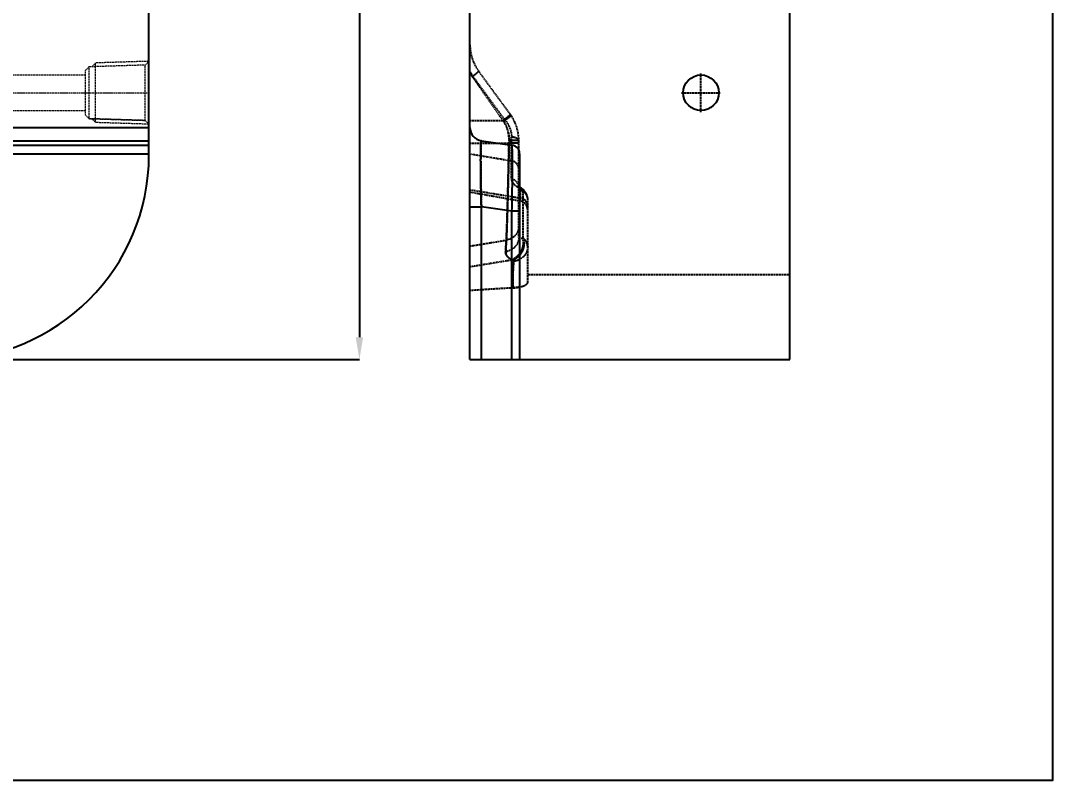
# Model space of a CAD drawing. Header units: millimetres. Extents: x 2461 to 3142, y 1660 to 2165.
# Drawn here: x 2909.4 to 3141.6, y 1659.7 to 1830.6 of the extents above; entities that cross this region are included whole.
import ezdxf

# ---------------------------------------------------------------- set-up
doc = ezdxf.new("R2010")
doc.units = ezdxf.units.MM
doc.linetypes.add('CENTER', pattern=[0.6, 0.375, -0.075, 0.075, -0.075])
doc.linetypes.add('HIDDEN', pattern=[0.2, 0.1, -0.1])
doc.layers.add('cool', color=153, linetype='HIDDEN', lineweight=9)
doc.layers.add('DEFAULT_2', color=8, linetype='HIDDEN')
doc.styles.get("Standard").update_dxf_attribs({"font": 'arial.ttf'})
doc.dimstyles.new('mold', dxfattribs={"dimtxt": 8, "dimasz": 5, "dimexe": 0, "dimexo": 0, "dimgap": 0, "dimtad": 1, "dimzin": 1, "dimtxsty": 'Standard', "dimcen": 0, "dimclrd": 4, "dimclre": 4, "dimclrt": 6, "dimazin": 0, "dimtfac": 1, "dimtofl": 0, "dimtmove": 0, "dimatfit": 3, "dimfxl": 0, "dimarcsym": 0})

# ---------------------------------------------------------------- blocks, each defined once
blk = doc.blocks.new('cool_jt_f12')
at = {"layer": 'cool', "ltscale": 0.3}
for p, q in [((0, 7.0785), (0.856, 6.2225)), ((0, 7.0785), (12, 6.7035)), ((0.856, 6.2225), (0.856, -6.2225)), ((13.5, 5.827375), (0.856, 6.2225)), ((0.856, 6.2225), (13.5, 5.827375)), ((12, 6.7035), (12.856, 5.8475)), ((12, 6.7035), (12, -6.7035)), ((14.327375, 5), (13.5, 5.827375)), ((13.5, -5.827375), (13.5, 5.827375)), ((14.327375, -5), (14.327375, 5)), ((0.856, -6.2225), (0, -7.0785)), ((0, -7.0785), (12, -6.7035)), ((0.856, -6.2225), (13.5, -5.827375)), ((12, -6.7035), (12.856, -5.8475)), ((13.5, -5.827375), (14.327375, -5))]:
    blk.add_line(p, q, dxfattribs=at)
blk = doc.blocks.new('124')
at = {"layer": 'cool', "ltscale": 0.932966}
for p, q in [((10.14, -1344.71), (401.48, -1344.71)), ((10.14, -1352.71), (401.48, -1352.71))]:
    blk.add_line(p, q, dxfattribs=at)
at = {"layer": 'cool', "color": 1, "linetype": 'CENTER', "ltscale": 0.621977}
blk.add_line((-4.19, -1348.71), (415.81, -1348.71), dxfattribs=at)
at = {"layer": 'cool', "ltscale": 0.932966, "rotation": 180}
blk.add_blockref('cool_jt_f12', (415.81, -1348.71), dxfattribs=at)
blk = doc.blocks.new('*D103')
at = {"color": 4, "lineweight": -2, "transparency": 16777216}
for p, q in [((2879.23, 2104.35), (2985.64, 2104.35)), ((2985.64, 2099.35), (2985.64, 1759.35)), ((2870.39, 1754.35), (2985.64, 1754.35))]:
    blk.add_line(p, q, dxfattribs=at)
at = {"color": 4, "transparency": 16777216}
for points in [[(2984.8, 2099.35), (2986.47, 2099.35), (2985.64, 2104.35)], [(2984.8, 1759.35), (2986.47, 1759.35), (2985.64, 1754.35)]]:
    blk.add_solid(points, dxfattribs=at)
at = {"layer": 'Defpoints', "color": 0, "transparency": 16777216}
for p in [(2879.23, 2104.35), (2870.39, 1754.35), (2985.64, 1754.35)]:
    blk.add_point(p, dxfattribs=at)
at = {"color": 6, "transparency": 16777216, "insert": (2980.83, 1960.05), "char_height": 8, "attachment_point": 5, "rotation": 90}
blk.add_mtext('350,00', dxfattribs=at)

msp = doc.modelspace()

# ---------------------------------------------------------------- linework, layer by layer
at = {"color": 7, "linetype": 'Continuous'}
for p, q in [((3010.503, 1754.352), (3010.503, 2104.352)), ((3082.488, 1754.352), (3082.488, 2104.352)), ((2938.279, 1800.352), (2938.279, 2058.352)), ((2903.922, 1806.533), (2938.279, 1806.533)), ((2903.922, 1803.563), (2938.279, 1803.563)), ((2904.889, 1802.596), (2938.279, 1802.596)), ((3013.086, 1803.563), (3019.962, 1802.596)), ((2904.889, 1800.616), (2938.279, 1800.616)), ((3021.684, 1800.616), (3021.684, 1754.352)), ((3010.503, 1788.709), (3013.086, 1788.709)), ((3019.962, 1787.742), (3013.086, 1788.709)), ((3013.086, 1754.352), (3013.086, 1788.709)), ((3021.684, 1787.742), (3019.962, 1787.742)), ((3019.962, 1754.352), (3019.962, 1787.742)), ((3010.503, 1754.352), (3082.488, 1754.352))]:
    msp.add_line(p, q, dxfattribs=at)
at = {"color": 1, "linetype": 'CENTER', "ltscale": 0.248791}
for p, q in [((3062.488, 1809.952), (3062.488, 1818.752)), ((3058.088, 1814.352), (3066.888, 1814.352))]:
    msp.add_line(p, q, dxfattribs=at)
msp.add_lwpolyline([(2460.853, 2164.858), (3141.558, 2164.858), (3141.558, 1659.665), (2460.853, 1659.665)], close=True)
msp.add_circle((3062.488, 1814.352), 4)
at = {"color": 7, "linetype": 'Continuous'}
for centre, radius, start, end in [((3013.503, 1806.533), 3, 180, 262), ((3019.684, 1800.616), 2, 0, 82), ((2892.279, 1800.352), 46, 270, 0)]:
    msp.add_arc(centre, radius, start, end, dxfattribs=at)
for points, knots in [([(3013.086, 1788.709), (3013.06, 1789.677), (3013.013, 1791.578), (3012.961, 1794.339), (3012.928, 1796.885), (3012.917, 1798.825), (3012.92, 1800.194), (3012.928, 1801.059), (3012.941, 1801.803), (3012.959, 1802.418), (3012.982, 1802.902), (3013.006, 1803.244), (3013.037, 1803.451), (3013.058, 1803.538), (3013.078, 1803.564), (3013.086, 1803.563)], [0, 0, 0, 0, 0.1953783, 0.3835484, 0.5570618, 0.7089899, 0.7748995, 0.8332009, 0.8833574, 0.9248803, 0.9574362, 0.9807724, 0.9947831, 0.9983683, 1, 1, 1, 1]), ([(3019.962, 1787.742), (3019.98, 1788.708), (3020.011, 1790.603), (3020.046, 1793.355), (3020.068, 1795.891), (3020.075, 1797.825), (3020.073, 1799.19), (3020.068, 1800.055), (3020.059, 1800.8), (3020.047, 1801.42), (3020.032, 1801.908), (3020.016, 1802.232), (3020.001, 1802.42), (3019.99, 1802.513), (3019.98, 1802.562), (3019.97, 1802.595), (3019.962, 1802.596)], [0, 0, 0, 0, 0.1949827, 0.3826025, 0.5554894, 0.7070102, 0.7728482, 0.8312032, 0.8815211, 0.9233495, 0.9563119, 0.9801384, 0.9885632, 0.9946552, 0.998428, 1, 1, 1, 1])]:
    msp.add_open_spline(points, degree=3, knots=knots, dxfattribs=at)
at = {"layer": 'DEFAULT_2', "color": 8, "linetype": 'HIDDEN'}
for p, q in [((3018.302, 1808.349), (3011.174, 1818.069)), ((3019.567, 1809.532), (3012.439, 1819.252)), ((3010.503, 1808.127), (3018.459, 1808.127)), ((3019.851, 1794.907), (3019.851, 1804.383)), ((3010.503, 1803.037), (3019.291, 1803.037)), ((3019.26, 1801.489), (3019.282, 1802.61)), ((3019.282, 1802.61), (3019.284, 1802.691)), ((3019.284, 1802.691), (3019.291, 1803.037)), ((3019.291, 1803.037), (3019.299, 1803.424)), ((3021.503, 1781.861), (3021.503, 1803.618)), ((3010.503, 1800.61), (3019.851, 1799.061)), ((3010.503, 1792.555), (3021.851, 1790.675)), ((3021.45, 1793.36), (3021.503, 1793.054)), ((3021.46, 1793.334), (3021.503, 1793.053)), ((3021.503, 1793.056), (3021.503, 1793.053)), ((3021.851, 1789.951), (3021.851, 1792.352)), ((3021.988, 1792.948), (3021.983, 1792.951)), ((3021.851, 1789.951), (3010.503, 1791.952)), ((3022.503, 1781.612), (3022.503, 1792.13)), ((3023.503, 1771.649), (3023.503, 1790.502)), ((3010.503, 1779.857), (3018.692, 1781.196)), ((3010.503, 1775.241), (3019.916, 1776.779)), ((3082.488, 1773.382), (3023.503, 1773.382))]:
    msp.add_line(p, q, dxfattribs=at)
for points in [[(3021.5, 1793.328), (3021.444, 1793.389), (3021.451, 1793.364)], [(3021.517, 1793.311), (3021.454, 1793.378), (3021.45, 1793.36)], [(3021.982, 1792.952), (3021.739, 1793.122), (3021.5, 1793.328)], [(3021.983, 1792.951), (3021.765, 1793.102), (3021.517, 1793.311)], [(3023.503, 1790.499), (3023.498, 1790.668), (3023.264, 1791.566), (3022.672, 1792.401), (3021.988, 1792.948)], [(3023.503, 1790.499), (3023.495, 1790.704), (3023.239, 1791.618), (3022.608, 1792.464), (3021.989, 1792.947)]]:
    msp.add_lwpolyline(points, dxfattribs=at)
for centre, radius, start, end in [((3020.503, 1825.166), 10, 180, 216.25384), ((3020.86, 1825.172), 12.011, 210.42975, 216.25115), ((3020.979, 1824.949), 12.127, 210.25164, 215.15396), ((3020.928, 1824.916), 12.067, 210.23932, 215.16626), ((3001.142, 1831.607), 16.867, 306.03136, 306.32562), ((1904.554, 1037.794), 1353.895, 34.675064, 35.186714), ((1940.582, 1062.956), 1309.951, 34.666482, 35.195297), ((3001.337, 1831.342), 16.539, 306.32428, 306.86508), ((3000.349, 1832.385), 17.947, 307.09393, 307.46782), ((3011.503, 1803.618), 10, 0, 36.25384), ((3011.85, 1803.618), 8.001, 34.30601, 36.25377), ((3296.577, 1797.204), 277.348, 178.6749, 178.7951), ((3089.756, 1801.888), 70.473, 178.59308, 178.75075), ((1229.436, 1837.11), 1790.178, 358.506311, 358.859843), ((3019.802, 1790.865), 2.679, 55.05131, 57.26476), ((3020.036, 1791.198), 2.272, 51.41247, 55.09159), ((3020.294, 1791.521), 1.859, 47.95404, 51.40317), ((3021.378, 1791.944), 1.179, 74.42178, 83.17191), ((3021.503, 1787.981), 2, 0, 80), ((3018.355, 1784.392), 3.172, 317.8548, 319.26093), ((3122.952, 59.883), 1713.656, 93.437618, 93.762419)]:
    msp.add_arc(centre, radius, start, end, dxfattribs=at)
for points, knots in [([(3012.439, 1819.252), (3012.451, 1819.236), (3012.436, 1819.171), (3012.328, 1819.022), (3012.06, 1818.752), (3011.618, 1818.381), (3011.262, 1818.11), (3011.064, 1817.966)], [0, 0, 0, 0, 0.0303784, 0.0888376, 0.2991787, 0.6156478, 1, 1, 1, 1]), ([(3012.439, 1819.252), (3012.449, 1819.239), (3012.429, 1819.181), (3012.371, 1819.105), (3012.264, 1818.985), (3012.043, 1818.772), (3011.676, 1818.458), (3011.353, 1818.205), (3011.174, 1818.069)], [0, 0, 0, 0, 0.0278809, 0.0856268, 0.1756504, 0.2962606, 0.6145337, 1, 1, 1, 1]), ([(3019.567, 1809.532), (3019.581, 1809.513), (3019.568, 1809.436), (3019.444, 1809.261), (3019.137, 1808.951), (3018.627, 1808.526), (3018.215, 1808.218), (3017.986, 1808.054)], [0, 0, 0, 0, 0.0316293, 0.0904643, 0.3006137, 0.6164316, 1, 1, 1, 1]), ([(3018.661, 1808.561), (3018.608, 1808.519), (3018.387, 1808.346), (3018.161, 1808.179), (3017.986, 1808.054)], [0, 0, 0, 0, 0.2384845, 1, 1, 1, 1]), ([(3019.567, 1809.532), (3019.577, 1809.519), (3019.557, 1809.461), (3019.499, 1809.385), (3019.392, 1809.265), (3019.171, 1809.052), (3018.804, 1808.738), (3018.481, 1808.485), (3018.302, 1808.349)], [0, 0, 0, 0, 0.0278809, 0.0856268, 0.1756504, 0.2962606, 0.6145337, 1, 1, 1, 1]), ([(3019.764, 1809.254), (3019.773, 1809.241), (3019.749, 1809.185), (3019.689, 1809.113), (3019.578, 1808.999), (3019.349, 1808.796), (3018.973, 1808.497), (3018.642, 1808.256), (3018.459, 1808.127)], [0, 0, 0, 0, 0.0272065, 0.0846752, 0.1745898, 0.2952024, 0.6137827, 1, 1, 1, 1]), ([(3019.764, 1809.254), (3019.777, 1809.234), (3019.719, 1809.145), (3019.615, 1809.035), (3019.412, 1808.85), (3019.254, 1808.721), (3019.162, 1808.649)], [0, 0, 0, 0, 0.0846492, 0.2824217, 0.5926756, 1, 1, 1, 1]), ([(3017.986, 1808.054), (3018.43, 1807.413), (3019.117, 1805.977), (3019.323, 1804.4), (3019.304, 1803.618)], [0, 0, 0, 0, 0.4993323, 1, 1, 1, 1]), ([(3019.304, 1803.618), (3019.323, 1804.4), (3019.117, 1805.977), (3018.43, 1807.413), (3017.986, 1808.054)], [0, 0, 0, 0, 0.5006655, 1, 1, 1, 1]), ([(3018.459, 1808.127), (3018.896, 1807.597), (3019.6, 1806.409), (3019.851, 1805.047), (3019.851, 1804.383)], [0, 0, 0, 0, 0.5084846, 1, 1, 1, 1]), ([(3021.503, 1803.618), (3021.503, 1803.846), (3021.06, 1804.146), (3020.482, 1804.308), (3020.07, 1804.368), (3019.851, 1804.383)], [0, 0, 0, 0, 0.3594445, 0.6539439, 1, 1, 1, 1]), ([(3020.698, 1804.241), (3020.633, 1804.259), (3020.355, 1804.329), (3020.07, 1804.368), (3019.851, 1804.383)], [0, 0, 0, 0, 0.2340706, 1, 1, 1, 1]), ([(3021.503, 1803.618), (3021.503, 1803.648), (3021.481, 1803.788), (3021.376, 1803.9), (3021.291, 1803.967)], [0, 0, 0, 0, 0.2173449, 1, 1, 1, 1]), ([(3013.086, 1803.563), (3013.078, 1803.564), (3013.058, 1803.538), (3013.037, 1803.451), (3013.006, 1803.244), (3012.982, 1802.902), (3012.959, 1802.418), (3012.941, 1801.803), (3012.928, 1801.06), (3012.92, 1800.196), (3012.917, 1798.827), (3012.928, 1796.887), (3012.961, 1794.34), (3013.013, 1791.579), (3013.06, 1789.677), (3013.086, 1788.709)], [0, 0, 0, 0, 0.0016309, 0.0052134, 0.0192163, 0.0425397, 0.0750713, 0.1165809, 0.1667144, 0.2250014, 0.290898, 0.442815, 0.6163365, 0.8045814, 1, 1, 1, 1]), ([(3019.291, 1803.037), (3019.204, 1798.651), (3019.073, 1792.552), (3018.86, 1785.272), (3018.754, 1782.377), (3018.692, 1781.196)], [0, 0, 0, 0, 0.6022811, 0.8375374, 1, 1, 1, 1]), ([(3021.503, 1803.037), (3021.503, 1803.033), (3021.483, 1803.03), (3021.458, 1803.026), (3021.404, 1803.023), (3021.3, 1803.018), (3021.121, 1803.015), (3020.856, 1803.014), (3020.529, 1803.016), (3020.001, 1803.022), (3019.582, 1803.03), (3019.291, 1803.037)], [0, 0, 0, 0, 0.0051491, 0.0190815, 0.0419592, 0.0736916, 0.162858, 0.2836914, 0.4326718, 0.6053825, 1, 1, 1, 1]), ([(3020.877, 1803.014), (3020.767, 1803.014), (3020.238, 1803.017), (3019.71, 1803.027), (3019.291, 1803.037)], [0, 0, 0, 0, 0.2079846, 1, 1, 1, 1]), ([(3021.503, 1803.618), (3021.503, 1803.614), (3021.483, 1803.611), (3021.458, 1803.607), (3021.405, 1803.603), (3021.301, 1803.598), (3021.123, 1803.595), (3020.86, 1803.594), (3020.535, 1803.595), (3020.01, 1803.602), (3019.593, 1803.611), (3019.304, 1803.618)], [0, 0, 0, 0, 0.0052449, 0.0192036, 0.0420909, 0.0738253, 0.1629831, 0.2837992, 0.432757, 0.6054415, 1, 1, 1, 1]), ([(3020.88, 1803.594), (3020.771, 1803.594), (3020.246, 1803.597), (3019.72, 1803.608), (3019.304, 1803.618)], [0, 0, 0, 0, 0.2079844, 1, 1, 1, 1]), ([(3021.503, 1803.618), (3021.503, 1803.614), (3021.484, 1803.611), (3021.458, 1803.607), (3021.405, 1803.603), (3021.301, 1803.598), (3021.123, 1803.595), (3020.969, 1803.594), (3020.88, 1803.594)], [0, 0, 0, 0, 0.0185229, 0.0677177, 0.1483641, 0.2601795, 0.5743188, 1, 1, 1, 1]), ([(3021.503, 1797.21), (3021.503, 1797.428), (3021.419, 1797.871), (3020.946, 1798.641), (3020.294, 1798.987), (3019.851, 1799.061)], [0, 0, 0, 0, 0.2453727, 0.4942788, 1, 1, 1, 1]), ([(3021.503, 1793.056), (3021.503, 1793.488), (3021.149, 1794.394), (3020.294, 1794.833), (3019.851, 1794.907)], [0, 0, 0, 0, 0.4900801, 1, 1, 1, 1]), ([(3019.851, 1794.907), (3019.851, 1794.593), (3020.106, 1794.081), (3020.656, 1793.534), (3021.036, 1793.257), (3021.251, 1793.119)], [0, 0, 0, 0, 0.4017245, 0.672535, 1, 1, 1, 1]), ([(3021.982, 1792.952), (3021.93, 1792.985), (3021.705, 1793.102), (3021.441, 1793.135), (3021.251, 1793.119)], [0, 0, 0, 0, 0.2434748, 1, 1, 1, 1]), ([(3021.251, 1793.119), (3021.418, 1793.011), (3021.688, 1792.81), (3021.851, 1792.487), (3021.851, 1792.352)], [0, 0, 0, 0, 0.5972768, 1, 1, 1, 1]), ([(3022.503, 1792.13), (3022.35, 1792.209), (3022.083, 1792.362), (3021.719, 1792.632), (3021.505, 1792.892), (3021.503, 1793.053)], [0, 0, 0, 0, 0.3695445, 0.6523809, 1, 1, 1, 1]), ([(3021.503, 1793.053), (3021.504, 1793.026), (3021.523, 1792.895), (3021.605, 1792.782), (3021.675, 1792.705)], [0, 0, 0, 0, 0.2067822, 1, 1, 1, 1]), ([(3021.69, 1792.742), (3021.679, 1792.756), (3021.632, 1792.812), (3021.58, 1792.864), (3021.539, 1792.901)], [0, 0, 0, 0, 0.2349305, 1, 1, 1, 1]), ([(3023.503, 1790.502), (3023.503, 1790.933), (3023.149, 1791.84), (3022.294, 1792.279), (3021.851, 1792.352)], [0, 0, 0, 0, 0.4900801, 1, 1, 1, 1]), ([(3022.503, 1792.13), (3022.471, 1792.298), (3022.357, 1792.616), (3022.121, 1792.862), (3021.988, 1792.948)], [0, 0, 0, 0, 0.5195311, 1, 1, 1, 1]), ([(3018.692, 1781.196), (3018.757, 1782.449), (3018.869, 1785.532), (3018.958, 1788.616), (3019.006, 1790.446)], [0, 0, 0, 0, 0.4067504, 1, 1, 1, 1]), ([(3023.503, 1788.824), (3023.503, 1789.042), (3023.419, 1789.485), (3022.946, 1790.255), (3022.294, 1790.601), (3021.851, 1790.675)], [0, 0, 0, 0, 0.2453727, 0.4942788, 1, 1, 1, 1]), ([(3023.503, 1790.502), (3023.503, 1790.791), (3023.273, 1791.444), (3022.792, 1791.908), (3022.503, 1792.13)], [0, 0, 0, 0, 0.4424066, 1, 1, 1, 1]), ([(3023.383, 1789.466), (3023.303, 1789.673), (3023.062, 1790.062), (3022.702, 1790.344), (3022.503, 1790.451)], [0, 0, 0, 0, 0.4947148, 1, 1, 1, 1]), ([(3021.503, 1784.302), (3021.503, 1783.934), (3021.362, 1783.184), (3020.752, 1782.212), (3019.826, 1781.5), (3019.077, 1781.255), (3018.692, 1781.196)], [0, 0, 0, 0, 0.2435973, 0.4902908, 0.7425, 1, 1, 1, 1]), ([(3021.503, 1781.861), (3021.503, 1781.473), (3021.354, 1780.684), (3020.711, 1779.66), (3019.736, 1778.91), (3018.946, 1778.651), (3018.54, 1778.587)], [0, 0, 0, 0, 0.2432877, 0.4899304, 0.7422916, 1, 1, 1, 1]), ([(3020.707, 1782.264), (3020.451, 1781.981), (3019.826, 1781.499), (3019.077, 1781.255), (3018.692, 1781.196)], [0, 0, 0, 0, 0.49481, 1, 1, 1, 1]), ([(3022.344, 1781.617), (3022.601, 1780.688), (3022.333, 1778.593), (3020.812, 1777.12), (3019.916, 1776.779)], [0, 0, 0, 0, 0.5012106, 1, 1, 1, 1]), ([(3022.503, 1781.612), (3022.801, 1780.687), (3022.608, 1778.556), (3021.09, 1777.042), (3020.19, 1776.69)], [0, 0, 0, 0, 0.5014596, 1, 1, 1, 1]), ([(3021.503, 1781.861), (3021.503, 1781.766), (3021.729, 1781.657), (3022.008, 1781.627), (3022.224, 1781.617), (3022.344, 1781.617)], [0, 0, 0, 0, 0.3125971, 0.6053123, 1, 1, 1, 1]), ([(3021.681, 1781.691), (3021.634, 1781.707), (3021.55, 1781.74), (3021.503, 1781.825), (3021.503, 1781.861)], [0, 0, 0, 0, 0.5841919, 1, 1, 1, 1]), ([(3022.344, 1781.617), (3022.369, 1781.526), (3022.456, 1781.153), (3022.482, 1780.766), (3022.471, 1780.478)], [0, 0, 0, 0, 0.2455256, 1, 1, 1, 1]), ([(3022.503, 1781.612), (3022.801, 1781.376), (3023.307, 1780.825), (3023.503, 1780.09), (3023.503, 1779.745)], [0, 0, 0, 0, 0.5237015, 1, 1, 1, 1]), ([(3022.503, 1781.612), (3022.532, 1781.521), (3022.635, 1781.148), (3022.677, 1780.758), (3022.675, 1780.465)], [0, 0, 0, 0, 0.2459674, 1, 1, 1, 1]), ([(3023.503, 1779.745), (3023.503, 1780.09), (3023.307, 1780.825), (3022.801, 1781.376), (3022.503, 1781.612)], [0, 0, 0, 0, 0.4762666, 1, 1, 1, 1]), ([(3018.54, 1778.587), (3018.532, 1778.413), (3018.581, 1778.05), (3018.861, 1777.552), (3019.319, 1777.117), (3019.703, 1776.887), (3019.916, 1776.779)], [0, 0, 0, 0, 0.218016, 0.444877, 0.7012955, 1, 1, 1, 1]), ([(3019.916, 1776.779), (3019.703, 1776.887), (3019.319, 1777.117), (3018.86, 1777.552), (3018.58, 1778.05), (3018.532, 1778.413), (3018.54, 1778.587)], [0, 0, 0, 0, 0.2987691, 0.5551856, 0.7820035, 1, 1, 1, 1]), ([(3023.503, 1779.745), (3023.503, 1779.344), (3023.347, 1778.529), (3022.668, 1777.48), (3021.639, 1776.73), (3020.812, 1776.488), (3020.388, 1776.435)], [0, 0, 0, 0, 0.2431981, 0.488728, 0.7406935, 1, 1, 1, 1]), ([(3022.471, 1780.478), (3022.463, 1780.277), (3022.369, 1779.47), (3022.039, 1778.693), (3021.688, 1778.194)], [0, 0, 0, 0, 0.2478244, 1, 1, 1, 1]), ([(3023.503, 1779.745), (3023.503, 1779.16), (3023.157, 1777.95), (3022.223, 1777.119), (3021.691, 1776.84)], [0, 0, 0, 0, 0.493419, 1, 1, 1, 1]), ([(3021.688, 1778.194), (3021.574, 1778.033), (3021.095, 1777.44), (3020.444, 1776.98), (3019.916, 1776.779)], [0, 0, 0, 0, 0.2588667, 1, 1, 1, 1]), ([(3020.388, 1776.435), (3020.315, 1776.068), (3020.225, 1775.23), (3020.157, 1773.235), (3020.187, 1771.612), (3020.199, 1770.456)], [0, 0, 0, 0, 0.1876713, 0.4207903, 1, 1, 1, 1]), ([(3020.199, 1770.456), (3020.187, 1771.612), (3020.158, 1773.235), (3020.226, 1775.23), (3020.316, 1776.068), (3020.388, 1776.435)], [0, 0, 0, 0, 0.5792483, 0.8123727, 1, 1, 1, 1]), ([(3021.713, 1777.819), (3021.609, 1777.692), (3021.178, 1777.225), (3020.63, 1776.863), (3020.19, 1776.69)], [0, 0, 0, 0, 0.2574105, 1, 1, 1, 1]), ([(3020.19, 1776.69), (3020.25, 1776.667), (3020.361, 1776.613), (3020.398, 1776.486), (3020.388, 1776.435)], [0, 0, 0, 0, 0.5541583, 1, 1, 1, 1]), ([(3020.388, 1776.435), (3020.398, 1776.486), (3020.361, 1776.613), (3020.25, 1776.667), (3020.19, 1776.69)], [0, 0, 0, 0, 0.4457873, 1, 1, 1, 1]), ([(3020.199, 1770.456), (3020.637, 1770.482), (3021.44, 1770.578), (3022.366, 1770.809), (3022.949, 1771.062), (3023.293, 1771.267), (3023.503, 1771.499), (3023.503, 1771.649)], [0, 0, 0, 0, 0.3603293, 0.6620928, 0.7816143, 0.8770698, 1, 1, 1, 1]), ([(3021.706, 1770.657), (3021.589, 1770.632), (3021.091, 1770.535), (3020.586, 1770.479), (3020.199, 1770.456)], [0, 0, 0, 0, 0.2355824, 1, 1, 1, 1])]:
    msp.add_open_spline(points, degree=3, knots=knots, dxfattribs=at)
for points in [[(3021.519, 1793.115), (3021.43, 1793.125), (3021.34, 1793.126), (3021.251, 1793.119)], [(3021.503, 1793.056), (3021.503, 1793.346), (3021.427, 1793.643), (3021.291, 1793.899)], [(3021.983, 1792.952), (3021.894, 1793.008), (3021.796, 1793.051), (3021.695, 1793.08)], [(3022.698, 1792.009), (3022.448, 1792.183), (3022.151, 1792.303), (3021.851, 1792.352)], [(3022.503, 1790.451), (3022.301, 1790.561), (3022.077, 1790.637), (3021.851, 1790.675)], [(3022.503, 1792.13), (3022.595, 1792.059), (3022.684, 1791.985), (3022.769, 1791.906)], [(3023.503, 1788.824), (3023.503, 1789.042), (3023.461, 1789.263), (3023.383, 1789.466)], [(3018.692, 1781.196), (3018.639, 1780.326), (3018.581, 1779.457), (3018.54, 1778.587)], [(3018.54, 1778.587), (3018.582, 1779.457), (3018.639, 1780.326), (3018.692, 1781.196)], [(3022.344, 1781.617), (3022.397, 1781.617), (3022.45, 1781.606), (3022.503, 1781.612)], [(3022.492, 1779.276), (3022.332, 1778.749), (3022.063, 1778.245), (3021.713, 1777.819)], [(3022.675, 1780.465), (3022.674, 1780.064), (3022.61, 1779.66), (3022.492, 1779.276)], [(3019.916, 1776.779), (3020.005, 1776.744), (3020.102, 1776.73), (3020.19, 1776.69)], [(3020.19, 1776.69), (3020.101, 1776.727), (3020.006, 1776.747), (3019.916, 1776.779)], [(3021.691, 1776.84), (3021.288, 1776.629), (3020.839, 1776.492), (3020.388, 1776.435)]]:
    msp.add_open_spline(points, degree=3, dxfattribs=at)

# ---------------------------------------------------------------- block references
msp.add_blockref('124', (2522.467, 3163.061))

# ---------------------------------------------------------------- dimensions: what is measured, and where the dimension line sits
dim = msp.add_linear_dim(base=(2985.637, 1754.352), p1=(2879.228, 2104.352), p2=(2870.395, 1754.352), angle=90, dimstyle='mold')
dim.commit()
dim.dimension.update_dxf_attribs({"geometry": '*D103', "text_midpoint": (2985.637, 1960.051), "dimtype": 160})

doc.saveas('drawing.dxf')
